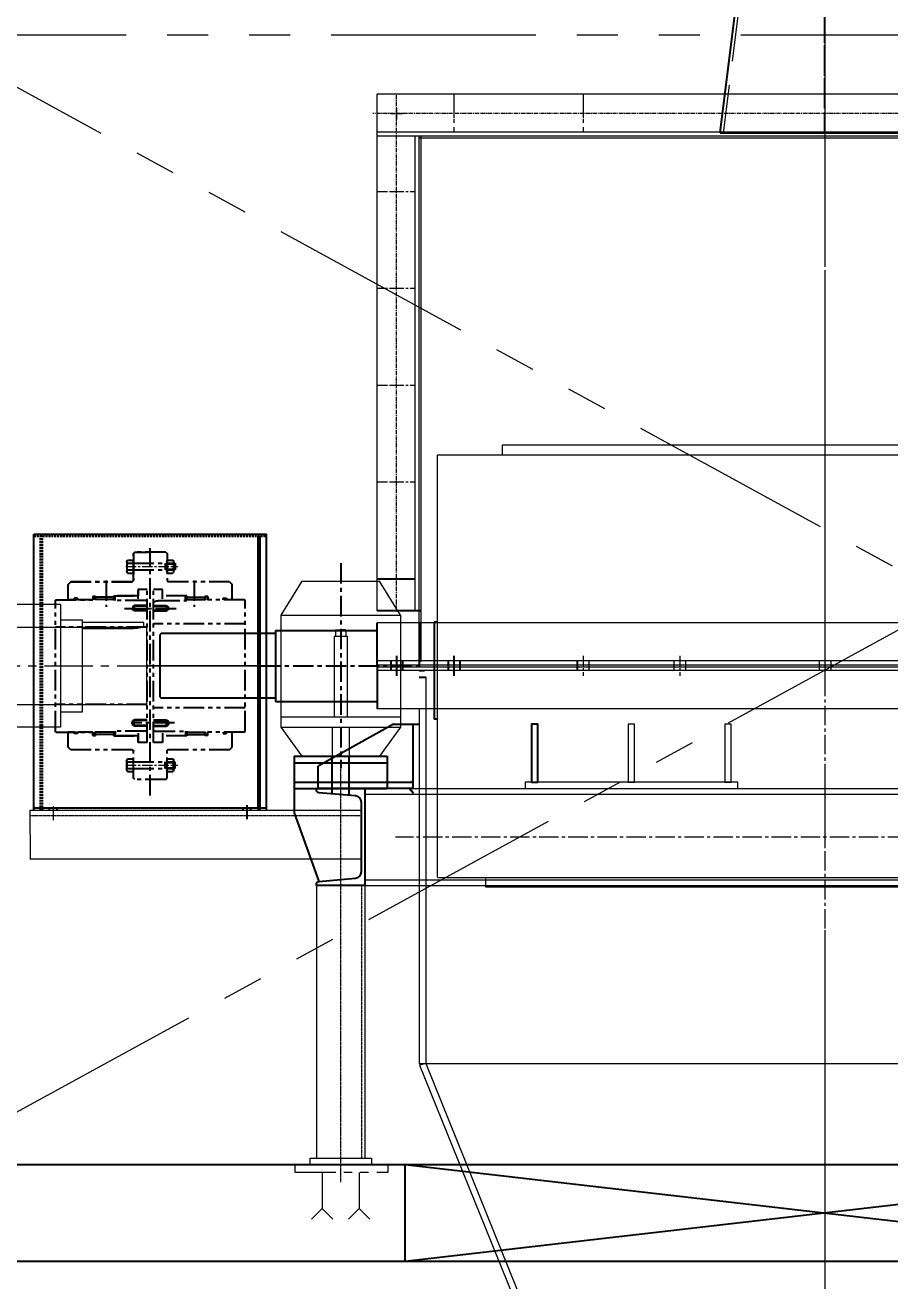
# Model space of a CAD drawing. Header units: millimetres. Extents: x -243837 to -5443, y 40 to 285140.
# Drawn here: x -109249 to -107910, y 111958 to 113903 of the extents above; entities that cross this region are included whole.
import ezdxf

# ---------------------------------------------------------------- set-up
doc = ezdxf.new("R2010")
doc.units = ezdxf.units.MM
for name, pattern in [('CENTER', [50.8, 31.75, -6.35, 6.35, -6.35]), ('CENTER2', [1.125, 0.75, -0.125, 0.125, -0.125]), ('HIDDEN', [0.375, 0.25, -0.125]), ('PHANTOM', [63.5, 31.75, -6.35, 6.35, -6.35, 6.35, -6.35])]:
    doc.linetypes.add(name, pattern=pattern)
for name, color, linetype in [('035', 4, 'Continuous'), ('center', 1, 'CENTER2'), ('HD', 3, 'HIDDEN'), ('object', 4, 'Continuous'), ('object line', 4, 'Continuous')]:
    doc.layers.add(name, color=color, linetype=linetype)
for name, color, linetype, lineweight in [('CEN', 1, 'CENTER', 9), ('PHANTAM', 21, 'PHANTOM', 0), ('R-CENTER', 1, 'CENTER2', 5), ('R-HIDDEN', 3, 'HIDDEN', 9), ('R-OBJECT', 2, 'Continuous', 20)]:
    doc.layers.add(name, color=color, linetype=linetype, lineweight=lineweight)
doc.styles.add('KA', font='romans.shx', dxfattribs={"width": 0.7})
doc.dimstyles.new('rakesh', dxfattribs={"dimscale": 160, "dimtxt": 2.5, "dimasz": 1, "dimexe": 0.8, "dimexo": 0.8, "dimgap": 1, "dimtad": 1, "dimdec": 0, "dimzin": 0, "dimdsep": 46, "dimtxsty": 'KA', "dimblk": 'OBLIQUE', "dimcen": 1.5, "dimclrd": 1, "dimclre": 1, "dimclrt": 2, "dimadec": 0, "dimazin": 0, "dimtfac": 1, "dimtdec": 0, "dimtmove": 0, "dimatfit": 2, "dimfxl": 0, "dimtolj": 1, "dimtzin": 0, "dimlwd": -1, "dimlwe": -1, "dimarcsym": 1})
doc.dimstyles.new('rakesh$0', dxfattribs={"dimscale": 160, "dimtxt": 2.5, "dimasz": 1, "dimexe": 0.8, "dimexo": 0.8, "dimgap": 1, "dimtad": 1, "dimdec": 0, "dimzin": 0, "dimdsep": 46, "dimtxsty": 'KA', "dimblk": 'OBLIQUE', "dimcen": 1.5, "dimclrd": 1, "dimclre": 1, "dimclrt": 2, "dimadec": 0, "dimazin": 0, "dimtfac": 1, "dimtdec": 0, "dimtmove": 0, "dimatfit": 2, "dimfxl": 1, "dimtolj": 1, "dimtzin": 0, "dimlwd": -1, "dimlwe": -1, "dimarcsym": 1})

# ---------------------------------------------------------------- blocks, each defined once
blk = doc.blocks.new('plummerblock110')
at = {"layer": 'center', "linetype": 'CENTER'}
for p, q in [((0, 299.2), (0, -18.7)), ((124.6, 140), (-123.2, 140))]:
    blk.add_line(p, q, dxfattribs=at)
at = {"layer": 'R-OBJECT'}
for p, q in [((-92.5, 218.8), (-60, 271)), ((60, 271), (-60, 271)), ((60, 271), (92.5, 218.8)), ((92.5, 218.8), (-92.5, 218.8)), ((-92.5, 218.8), (-92.5, 45)), ((92.5, 218.8), (92.5, 45)), ((-8, 195.6), (-8, 185.8)), ((-8, 195.6), (0, 195.6)), ((8, 195.6), (0, 195.6)), ((8, 195.6), (8, 185.8)), ((9.9, 185.8), (-9.9, 185.8)), ((-9.9, 185.8), (-9.9, 61.2)), ((0, 193.6), (0, 185.8)), ((9.9, 185.8), (9.9, 61.2)), ((92.5, 61.2), (-92.5, 61.2)), ((-92.5, 45), (-60, 0)), ((92.5, 45), (-92.5, 45)), ((-13, 45), (-13, 0)), ((13, 45), (13, 0)), ((92.5, 45), (60, 0)), ((60, 0), (-60, 0))]:
    blk.add_line(p, q, dxfattribs=at)
for centre in [(-4, 190.8), (4, 190.8)]:
    blk.add_arc(centre, 4.85, 34.5525, 145.5355, dxfattribs=at)
blk = doc.blocks.new('A$C1178cc37')
at = {"layer": 'R-CENTER', "ltscale": 100}
for p, q in [((446.2, 0), (446.2, 736.4)), ((840.1, 327.2), (0, 327.2)), ((276.2, 12), (276.2, 57.4)), ((616.2, 57.4), (616.2, 12))]:
    blk.add_line(p, q, dxfattribs=at)
at = {"layer": 'R-OBJECT', "linetype": 'Continuous'}
for p, q in [((408.2, 732.2), (408.2, 662.2)), ((408.2, 732.2), (484.1, 732.2)), ((484.2, 732.2), (484.2, 662.2)), ((408.2, 662.2), (484.1, 662.2)), ((431.2, 662.2), (431.2, 652.2)), ((461.2, 662.2), (461.2, 652.2)), ((333.5, 652.2), (333.5, 615.2)), ((333.5, 652.2), (558.8, 652.2)), ((558.8, 652.2), (558.8, 615.2)), ((337.9, 421.7), (337.9, 629)), ((345.9, 631), (339.9, 631)), ((347.9, 421.7), (347.9, 629)), ((368.9, 421.7), (368.9, 629)), ((376.9, 631), (370.9, 631)), ((378.9, 421.7), (378.9, 629)), ((399.9, 421.7), (399.9, 629)), ((407.9, 631), (401.9, 631)), ((409.9, 421.7), (409.9, 629)), ((482.5, 421.7), (482.5, 631)), ((482.5, 631), (492.5, 631)), ((492.5, 421.7), (492.5, 631)), ((513.4, 421.7), (513.4, 631)), ((513.4, 631), (523.4, 631)), ((523.4, 421.7), (523.4, 631)), ((544.4, 421.7), (544.4, 631)), ((544.4, 631), (554.4, 631)), ((554.4, 421.7), (554.4, 631)), ((275.7, 615.2), (337.9, 615.2)), ((312.4, 354.7), (312.4, 615.2)), ((347.9, 615.2), (368.9, 615.2)), ((378.9, 615.2), (399.9, 615.2)), ((409.9, 615.2), (419.2, 615.2)), ((416.2, 613.2), (416.2, 559.2)), ((416.2, 613.2), (419.2, 613.2)), ((419.2, 421.7), (419.2, 615.2)), ((473.2, 615.2), (419.2, 615.2)), ((473.2, 615.2), (473.2, 421.7)), ((473.2, 615.2), (482.5, 615.2)), ((473.2, 613.2), (476.2, 613.2)), ((476.2, 613.2), (476.2, 559.2)), ((492.5, 615.2), (513.4, 615.2)), ((523.4, 615.2), (544.4, 615.2)), ((554.4, 615.2), (616.6, 615.2)), ((580, 615.2), (580, 354.7)), ((300.9, 482.4), (300.9, 570.9)), ((312.4, 570.9), (300.9, 570.9)), ((580, 570.9), (591.5, 570.9)), ((591.5, 482.4), (591.5, 570.9)), ((312.4, 548.8), (300.9, 548.8)), ((416.2, 559.2), (419.2, 559.2)), ((473.2, 559.2), (476.2, 559.2)), ((580, 548.8), (591.5, 548.8)), ((312.4, 526.6), (300.9, 526.6)), ((580, 526.6), (591.5, 526.6)), ((312.4, 508.9), (300.9, 508.9)), ((580, 508.9), (591.5, 508.9)), ((230.2, 477.2), (230.2, 422.2)), ((230.2, 477.2), (255.1, 477.2)), ((312.4, 482.4), (300.9, 482.4)), ((580, 482.4), (591.5, 482.4)), ((637.2, 477.2), (662.2, 477.2)), ((662.2, 477.2), (662.2, 422.2)), ((236.2, 457.2), (236.2, 422.2)), ((236.2, 457.2), (257.3, 457.2)), ((635, 457.2), (656.2, 457.2)), ((656.2, 457.2), (656.2, 414.7)), ((220.2, 442.2), (220.2, 422.2)), ((220.2, 442.2), (230.2, 442.2)), ((251.8, 433.5), (251.8, 422.2)), ((261.5, 433.5), (251.8, 433.5)), ((630.8, 433.5), (640.5, 433.5)), ((640.5, 433.5), (640.5, 220.8)), ((662.2, 442.2), (672.2, 442.2)), ((672.2, 442.2), (672.2, 212.2)), ((140.2, 422.2), (140.2, 232.2)), ((140.2, 422.2), (312.4, 422.2)), ((220.2, 239.7), (220.2, 414.6)), ((230.2, 409.6), (230.2, 414.6)), ((230.2, 409.7), (251.8, 409.7)), ((230.2, 409.7), (251.8, 409.7)), ((251.8, 232.7), (251.8, 421.7)), ((312.4, 421.7), (251.8, 421.7)), ((312.4, 422.3), (264.1, 422.3)), ((313.8, 354.7), (313.8, 421.7)), ((313.8, 421.7), (578.6, 421.7)), ((358.8, 421.7), (358.8, 232.7)), ((533.5, 232.7), (533.5, 421.7)), ((578.6, 354.7), (578.6, 421.7)), ((580, 422.3), (628.2, 422.3)), ((580, 421.7), (640.5, 421.7)), ((640.5, 414.7), (672.2, 414.7)), ((640.5, 409.7), (662.2, 409.7)), ((656.2, 422.2), (672.2, 422.2)), ((662.2, 414.6), (662.2, 409.6)), ((11.2, 387.2), (11.2, 394.2)), ((11.2, 394.2), (106.2, 394.2)), ((106.2, 255.9), (106.2, 398.4)), ((140.2, 398.4), (106.2, 398.4)), ((6.2, 267.2), (6.2, 387.2)), ((216.2, 387.2), (6.2, 387.2)), ((11.2, 387.2), (11.5, 387.1)), ((11.5, 387.1), (12.4, 386.8)), ((12.4, 386.8), (13.9, 386.5)), ((13.9, 386.5), (15.9, 386.1)), ((15.9, 386.1), (18.3, 385.7)), ((18.3, 385.7), (21, 385.3)), ((21, 385.3), (24, 385.1)), ((24, 385.1), (27.2, 385)), ((106.2, 385), (27.2, 385)), ((216.2, 267.2), (216.2, 387.2)), ((253.2, 299.6), (253.2, 354.7)), ((253.2, 354.7), (313.8, 354.7)), ((578.6, 354.7), (639.1, 354.7)), ((639.1, 299.6), (639.1, 354.7)), ((672.2, 357.2), (696.2, 357.2)), ((696.2, 357.2), (696.2, 297.2)), ((696.2, 354.7), (701.2, 354.7)), ((701.2, 358.7), (826.2, 358.7)), ((701.2, 354.7), (701.2, 358.7)), ((701.2, 354.7), (701.4, 354.6)), ((701.4, 354.6), (702.2, 354.4)), ((702.2, 354.4), (703.5, 354.1)), ((703.5, 354.1), (705.2, 353.8)), ((705.2, 353.8), (707.1, 353.6)), ((707.1, 353.6), (709.2, 353.5)), ((709.2, 353.5), (818.2, 353.5)), ((818.2, 353.5), (820.2, 353.6)), ((820.2, 353.6), (822.1, 353.8)), ((822.1, 353.8), (823.8, 354.1)), ((823.8, 354.1), (825.1, 354.4)), ((825.1, 354.4), (825.9, 354.6)), ((825.9, 354.6), (826.2, 354.7)), ((826.2, 354.7), (826.2, 358.7)), ((826.2, 354.7), (831.2, 354.7)), ((831.2, 354.7), (831.2, 299.7)), ((253.2, 299.6), (313.8, 299.6)), ((312.4, 299.6), (312.4, 57.2)), ((313.8, 299.6), (313.8, 232.7)), ((578.6, 299.6), (639.1, 299.6)), ((578.6, 299.6), (578.6, 232.7)), ((580, 299.6), (580, 57.2)), ((672.2, 297.2), (696.2, 297.2)), ((696.2, 299.7), (831.2, 299.7)), ((216.2, 267.2), (6.2, 267.2)), ((140.2, 255.9), (106.2, 255.9)), ((230.2, 239.7), (230.2, 244.7)), ((230.2, 244.7), (251.8, 244.7)), ((640.5, 244.7), (662.2, 244.7)), ((640.5, 239.7), (672.2, 239.7)), ((656.2, 239.7), (656.2, 197.2)), ((662.2, 244.7), (662.2, 239.7)), ((140.2, 232.2), (312.4, 232.2)), ((220.2, 232.2), (220.2, 212.2)), ((230.2, 232.2), (230.2, 177.2)), ((236.2, 232.2), (236.2, 197.2)), ((312.4, 232.7), (251.8, 232.7)), ((251.8, 232.2), (251.8, 220.8)), ((261.5, 220.8), (251.8, 220.8)), ((264.1, 232), (312.4, 232)), ((313.8, 232.7), (578.6, 232.7)), ((337.9, 86.2), (337.9, 232.7)), ((347.9, 86.2), (347.9, 232.7)), ((368.9, 86.2), (368.9, 232.7)), ((378.9, 86.2), (378.9, 232.7)), ((399.9, 86.2), (399.9, 232.7)), ((409.9, 86.2), (409.9, 232.7)), ((425, 146), (425, 232.7)), ((467.3, 232.7), (467.3, 146)), ((482.5, 86.2), (482.5, 232.7)), ((492.5, 86.2), (492.5, 232.7)), ((513.4, 86.2), (513.4, 232.7)), ((523.4, 86.2), (523.4, 232.7)), ((544.4, 86.2), (544.4, 232.7)), ((554.4, 86.2), (554.4, 232.7)), ((580, 232.7), (640.5, 232.7)), ((628.2, 232), (580, 232)), ((630.8, 220.8), (640.5, 220.8)), ((656.2, 232.2), (672.2, 232.2)), ((662.2, 232.2), (662.2, 177.2)), ((220.2, 212.2), (230.2, 212.2)), ((236.2, 197.2), (257.3, 197.2)), ((635, 197.2), (656.2, 197.2)), ((662.2, 212.2), (672.2, 212.2)), ((230.2, 177.2), (254.3, 177.2)), ((312.4, 184.9), (300.9, 184.9)), ((300.9, 101.4), (300.9, 184.9)), ((580, 184.9), (591.5, 184.9)), ((591.5, 101.4), (591.5, 184.9)), ((638, 177.2), (662.2, 177.2)), ((467.3, 172.8), (425, 172.8)), ((425, 146), (467.3, 146)), ((312.4, 101.4), (300.9, 101.4)), ((580, 101.4), (591.5, 101.4)), ((347.9, 86.2), (337.9, 86.2)), ((378.9, 86.2), (368.9, 86.2)), ((409.9, 86.2), (399.9, 86.2)), ((482.5, 86.2), (492.5, 86.2)), ((513.4, 86.2), (523.4, 86.2)), ((544.4, 86.2), (554.4, 86.2)), ((246.2, 57.2), (312.4, 57.2)), ((246.2, 57.2), (246.2, 12.2)), ((262.7, 57.2), (262.7, 12.2)), ((289.7, 57.2), (289.7, 12.2)), ((580, 57.2), (646.2, 57.2)), ((602.7, 12.2), (602.7, 57.2)), ((629.7, 12.2), (629.7, 57.2)), ((646.2, 57.2), (646.2, 12.2)), ((246.2, 12.2), (646.2, 12.2))]:
    blk.add_line(p, q, dxfattribs=at)
for centre, radius, start, end in [((339.9, 629), 2, 90, 180), ((345.9, 629), 2, 0, 90), ((370.9, 629), 2, 90, 180), ((376.9, 629), 2, 0, 90), ((401.9, 629), 2, 90, 180), ((407.9, 629), 2, 0, 90), ((569.2, 500.7), 315, 158.6996, 194.412), ((323.1, 500.7), 315, 345.588, 21.3004), ((569.2, 153.6), 315, 165.588, 197.8252), ((323.1, 153.6), 315, 342.1748, 14.412), ((569.2, 171.6), 315, 175.3318, 179.0034), ((323.1, 171.6), 315, 0.9966, 4.6682)]:
    blk.add_arc(centre, radius, start, end, dxfattribs=at)
blk = doc.blocks.new('A$Ca99ed8c2')
at = {"linetype": 'PHANTOM'}
for p, q in [((123, 376.8), (121, 374.8)), ((121, 374.8), (121, 332.8)), ((123, 376.8), (171, 376.8)), ((171, 376.8), (150, 376.8)), ((173, 374.8), (171, 376.8)), ((171, 376.8), (173, 374.8)), ((173, 332.8), (173, 374.8)), ((173, 374.8), (173, 332.8)), ((109, 359.6), (108.2, 358.9)), ((108.2, 358.9), (108.2, 350.4)), ((124, 358.9), (108.2, 358.9)), ((108.2, 350.4), (109, 349.6)), ((124, 350.4), (108.2, 350.4)), ((173, 359.6), (109, 359.6)), ((109, 359.6), (109, 349.6)), ((111, 362.1), (111, 347.1)), ((120.1, 364.6), (111.9, 364.6)), ((120.1, 359.6), (111.9, 359.6)), ((121, 362.1), (121, 347.1)), ((124, 359.6), (124, 349.6)), ((182.1, 364.6), (173, 364.6)), ((173, 364.6), (173, 344.6)), ((182.1, 359.6), (173, 359.6)), ((183, 362.1), (183, 347.1)), ((24, 330.8), (20, 326.8)), ((24, 330.8), (119, 330.8)), ((78.7, 333.2), (78.7, 292.4)), ((173, 349.6), (109, 349.6)), ((120.1, 349.6), (111.9, 349.6)), ((120.1, 344.6), (111.9, 344.6)), ((121, 332.8), (119, 330.8)), ((182.1, 349.6), (173, 349.6)), ((182.1, 344.6), (173, 344.6)), ((175, 330.8), (173, 332.8)), ((173, 332.8), (175, 330.8)), ((270, 330.8), (175, 330.8)), ((175, 330.8), (270, 330.8)), ((215.3, 333.2), (215.3, 292.4)), ((270, 330.8), (274, 326.8)), ((274, 326.8), (270, 330.8)), ((20, 303.3), (20, 326.8)), ((128.2, 318.9), (142, 318.9)), ((128.2, 304.8), (128.2, 318.9)), ((142, 82.2), (142, 318.9)), ((152, 318.9), (165.8, 318.9)), ((152, 318.9), (165.8, 318.9)), ((152, 82.2), (152, 318.9)), ((152, 318.9), (152, 318.9)), ((165.8, 304.8), (165.8, 318.9)), ((165.8, 318.9), (165.8, 309.3)), ((274, 303.3), (274, 326.8)), ((274, 303.3), (274, 326.8)), ((1, 303.3), (0, 302.3)), ((0, 99.3), (0, 302.3)), ((1, 303.3), (62.4, 303.3)), ((34.2, 305.8), (29.1, 305.8)), ((29.1, 305.8), (29.1, 303.3)), ((34.2, 303.3), (34.2, 305.8)), ((58, 308.4), (62.4, 308.4)), ((58, 308.4), (58, 303.3)), ((61.4, 308.4), (61.4, 303.3)), ((92.5, 307.2), (61.4, 307.2)), ((92.5, 303.5), (61.4, 303.5)), ((62.4, 308.4), (62.4, 303.3)), ((90.5, 309.3), (128.2, 309.3)), ((90.5, 301.9), (90.5, 309.3)), ((133, 301.9), (90.5, 301.9)), ((92.5, 301.9), (92.5, 309.3)), ((117.7, 289.3), (120, 293.3)), ((142, 293.3), (120, 293.3)), ((120, 293.3), (120, 286.8)), ((122, 294.3), (121, 293.3)), ((142, 294.3), (122, 294.3)), ((122, 294.3), (122, 285.8)), ((152, 294.3), (172, 294.3)), ((152, 293.3), (174, 293.3)), ((154, 301.9), (203.5, 301.9)), ((203.5, 309.3), (165.8, 309.3)), ((165.8, 309.3), (203.5, 309.3)), ((172, 294.3), (173, 293.3)), ((172, 294.3), (172, 285.8)), ((174, 293.3), (174.3, 289.3)), ((174, 293.3), (174, 286.8)), ((201.5, 301.9), (201.5, 309.3)), ((201.5, 307.2), (232.6, 307.2)), ((201.5, 303.5), (232.6, 303.5)), ((203.5, 301.9), (203.5, 309.3)), ((203.5, 309.3), (203.5, 307.2)), ((203.5, 307.2), (231.6, 307.2)), ((236, 308.4), (231.6, 308.4)), ((231.6, 308.4), (231.6, 303.3)), ((231.6, 307.2), (231.6, 308.4)), ((231.6, 308.4), (236, 308.4)), ((293, 303.3), (231.6, 303.3)), ((232.6, 308.4), (232.6, 303.3)), ((236, 308.4), (236, 303.3)), ((236, 308.4), (236, 303.3)), ((236, 303.3), (259.8, 303.3)), ((259.8, 305.8), (264.9, 305.8)), ((259.8, 303.3), (259.8, 305.8)), ((259.8, 303.3), (259.8, 305.8)), ((259.8, 305.8), (264.9, 305.8)), ((264.9, 305.8), (264.9, 303.3)), ((264.9, 305.8), (264.9, 303.3)), ((264.9, 303.3), (274, 303.3)), ((293, 303.3), (294, 302.3)), ((294, 99.3), (294, 302.3)), ((117.7, 289.3), (120, 286.8)), ((142, 286.8), (120, 286.8)), ((122, 285.8), (121, 286.8)), ((142, 285.8), (122, 285.8)), ((149.3, 289.3), (176.3, 289.3)), ((152, 286.8), (174, 286.8)), ((152, 285.8), (172, 285.8)), ((172, 285.8), (173, 286.8)), ((174, 286.8), (174.3, 289.3)), ((0, 265.8), (142, 265.8)), ((152, 260.8), (294, 260.8)), ((152, 140.8), (294, 140.8)), ((0, 135.8), (142, 135.8)), ((122, 117.3), (121, 116.3)), ((142, 117.3), (122, 117.3)), ((122, 107.3), (122, 117.3)), ((152, 117.3), (172, 117.3)), ((172, 107.3), (172, 117.3)), ((172, 117.3), (173, 116.3)), ((1, 98.3), (0, 99.3)), ((1, 98.3), (62.4, 98.3)), ((20, 74.8), (20, 98.3)), ((29.1, 95.8), (29.1, 98.3)), ((34.2, 98.3), (34.2, 95.8)), ((58, 93.1), (58, 98.3)), ((61.4, 93.1), (61.4, 98.3)), ((92.5, 98), (61.4, 98)), ((62.4, 93.1), (62.4, 98.3)), ((140, 99.7), (90.5, 99.7)), ((90.5, 99.7), (90.5, 92.2)), ((92.5, 99.7), (92.5, 92.2)), ((117.7, 112.3), (120, 116.3)), ((117.7, 112.3), (120, 108.3)), ((142, 116.3), (120, 116.3)), ((120, 108.3), (120, 116.3)), ((142, 108.3), (120, 108.3)), ((122, 107.3), (121, 108.3)), ((142, 107.3), (122, 107.3)), ((152, 116.3), (174, 116.3)), ((152, 108.3), (174, 108.3)), ((152, 107.3), (172, 107.3)), ((154, 99.7), (203.5, 99.7)), ((172, 107.3), (173, 108.3)), ((174, 116.3), (174.3, 112.3)), ((174, 108.3), (174, 116.3)), ((174, 108.3), (174.3, 112.3)), ((201.5, 99.7), (201.5, 92.2)), ((201.5, 98), (232.6, 98)), ((203.5, 99.7), (203.5, 92.2)), ((293, 98.3), (231.6, 98.3)), ((231.6, 93.1), (231.6, 98.3)), ((232.6, 93.1), (232.6, 98.3)), ((236, 98.3), (259.8, 98.3)), ((236, 93.1), (236, 98.3)), ((236, 93.1), (236, 98.3)), ((259.8, 98.3), (259.8, 95.8)), ((259.8, 98.3), (259.8, 95.8)), ((264.9, 98.3), (274, 98.3)), ((264.9, 95.8), (264.9, 98.3)), ((264.9, 95.8), (264.9, 98.3)), ((274, 74.8), (274, 98.3)), ((293, 98.3), (294, 99.3)), ((34.2, 95.8), (29.1, 95.8)), ((58, 93.1), (62.4, 93.1)), ((92.5, 94.3), (61.4, 94.3)), ((90.5, 92.2), (128.2, 92.2)), ((128.2, 96.7), (128.2, 82.2)), ((128.2, 82.2), (142, 82.2)), ((152, 82.2), (165.8, 82.2)), ((152, 82.2), (165.8, 82.2)), ((165.8, 96.7), (165.8, 82.2)), ((165.8, 92.2), (203.5, 92.2)), ((203.5, 92.2), (165.8, 92.2)), ((165.8, 82.2), (165.8, 92.2)), ((201.5, 94.3), (232.6, 94.3)), ((203.5, 92.2), (203.5, 94.3)), ((203.5, 94.3), (231.6, 94.3)), ((231.6, 94.3), (231.6, 93.1)), ((231.6, 93.1), (236, 93.1)), ((236, 93.1), (231.6, 93.1)), ((259.8, 95.8), (264.9, 95.8)), ((259.8, 95.8), (264.9, 95.8)), ((24, 70.8), (20, 74.8)), ((24, 70.8), (119, 70.8)), ((121, 26.8), (121, 68.8)), ((173, 26.8), (173, 68.8)), ((175, 70.8), (270, 70.8)), ((270, 70.8), (274, 74.8)), ((108.2, 51.1), (109, 51.9)), ((108.2, 42.6), (108.2, 51.1)), ((124, 51.1), (108.2, 51.1)), ((109, 41.9), (108.2, 42.6)), ((124, 42.6), (108.2, 42.6)), ((173, 51.9), (109, 51.9)), ((109, 41.9), (109, 51.9)), ((173, 41.9), (109, 41.9)), ((111, 39.4), (111, 54.4)), ((120.1, 56.9), (111.9, 56.9)), ((120.1, 51.9), (111.9, 51.9)), ((120.1, 41.9), (111.9, 41.9)), ((121, 39.4), (121, 54.4)), ((124, 41.9), (124, 51.9)), ((182.1, 56.9), (173, 56.9)), ((173, 36.9), (173, 56.9)), ((182.1, 51.9), (173, 51.9)), ((182.1, 41.9), (173, 41.9)), ((183, 39.4), (183, 54.4)), ((120.1, 36.9), (111.9, 36.9)), ((123, 24.8), (121, 26.8)), ((123, 24.8), (171, 24.8)), ((171, 24.8), (173, 26.8)), ((182.1, 36.9), (173, 36.9))]:
    blk.add_line(p, q, dxfattribs=at)
at = {"linetype": 'CENTER'}
for p, q in [((147, 0), (147, 383.3)), ((107, 289.3), (186.7, 289.3)), ((145.6, 200.8), (148.4, 200.8)), ((109.4, 112.3), (176.3, 112.3))]:
    blk.add_line(p, q, dxfattribs=at)
at = {"linetype": 'PHANTOM'}
for centre, radius, start, end in [((114.8, 362.1), 3.85, 139.4595, 220.5405), ((125, 354.6), 14, 159.0752, 200.9248), ((117.2, 362.1), 3.85, 319.4595, 40.5405), ((107, 354.6), 14, 339.0752, 20.9248), ((179.2, 362.1), 3.85, 319.4595, 40.5405), ((169, 354.6), 14, 339.0752, 20.9248), ((114.8, 347.1), 3.85, 139.4595, 220.5405), ((117.2, 347.1), 3.85, 319.4595, 40.5405), ((179.2, 347.1), 3.85, 319.4595, 40.5405), ((133.6, 283.4), 18.4, 62.9871, 91.9553), ((154, 299.9), 2, 90, 180), ((140, 101.7), 2, 270, 0), ((154, 101.7), 2, 180, 270), ((119, 68.8), 2, 0, 90), ((175, 68.8), 2, 90, 180), ((114.8, 54.4), 3.85, 139.4595, 220.5405), ((125, 46.9), 14, 159.0752, 200.9248), ((114.8, 39.4), 3.85, 139.4595, 220.5405), ((117.2, 54.4), 3.85, 319.4595, 40.5405), ((107, 46.9), 14, 339.0752, 20.9248), ((117.2, 39.4), 3.85, 319.4595, 40.5405), ((179.2, 54.4), 3.85, 319.4595, 40.5405), ((169, 46.9), 14, 339.0752, 20.9248), ((179.2, 39.4), 3.85, 319.4595, 40.5405)]:
    blk.add_arc(centre, radius, start, end, dxfattribs=at)
at = {"layer": 'CEN', "ltscale": 0.5}
for p, q in [((184.8, 354.6), (104.5, 354.6)), ((184.8, 46.9), (104.5, 46.9))]:
    blk.add_line(p, q, dxfattribs=at)
blk = doc.blocks.new('_Oblique')
at = {"color": 0, "linetype": 'ByBlock', "lineweight": -2}
blk.add_line((-0.5, -0.5), (0.5, 0.5), dxfattribs=at)
blk = doc.blocks.new('*D224')
at = {"layer": 'DEFPOINTS', "color": 0, "ltscale": 10, "transparency": 16777216}
for p in [(-106760.2, 129714.9), (-190510.6, 125814.8, -169.4), (-106760.2, 110177.3)]:
    blk.add_point(p, dxfattribs=at)
at = {"layer": 'R-OBJECT', "color": 1, "ltscale": 10, "transparency": 16777216}
for p, q in [((-190510.6, 125942.8), (-190510.6, 129906.9)), ((-106760.2, 110305.3), (-106760.2, 129906.9)), ((-190510.6, 129714.9), (-106760.2, 129714.9))]:
    blk.add_line(p, q, dxfattribs=at)
at = {"layer": 'R-OBJECT', "color": 1, "ltscale": 10, "transparency": 16777216, "xscale": 160, "yscale": 160, "zscale": 160, "rotation": 180}
blk.add_blockref('_Oblique', (-190510.6, 129714.9), dxfattribs=at)
at = {"layer": 'R-OBJECT', "color": 1, "ltscale": 10, "transparency": 16777216, "xscale": 160, "yscale": 160, "zscale": 160}
blk.add_blockref('_Oblique', (-106760.2, 129714.9), dxfattribs=at)
at = {"layer": 'R-OBJECT', "color": 2, "ltscale": 10, "transparency": 16777216, "insert": (-148635.4, 130179.7), "char_height": 400, "attachment_point": 5, "style": 'KA'}
blk.add_mtext('\\A1;83750 (HORIZONTAL PULLEY CRS.)', dxfattribs=at)
blk = doc.blocks.new('*D228')
at = {"layer": 'DEFPOINTS', "color": 0, "ltscale": 10, "transparency": 16777216}
for p in [(-191009.9, 127989.4), (-191009.9, 115545.1, -13.1), (-108009.9, 113403.9)]:
    blk.add_point(p, dxfattribs=at)
at = {"layer": 'R-OBJECT', "color": 1, "ltscale": 10, "transparency": 16777216}
for p, q in [((-191009.9, 115673.1), (-191009.9, 128181.4)), ((-108009.9, 113531.9), (-108009.9, 128181.4)), ((-108009.9, 127989.4), (-191009.9, 127989.4))]:
    blk.add_line(p, q, dxfattribs=at)
at = {"layer": 'R-OBJECT', "color": 1, "ltscale": 10, "transparency": 16777216, "xscale": 160, "yscale": 160, "zscale": 160, "rotation": 180}
blk.add_blockref('_Oblique', (-191009.9, 127989.4), dxfattribs=at)
at = {"layer": 'R-OBJECT', "color": 1, "ltscale": 10, "transparency": 16777216, "xscale": 160, "yscale": 160, "zscale": 160}
blk.add_blockref('_Oblique', (-108009.9, 127989.4), dxfattribs=at)
at = {"layer": 'R-OBJECT', "color": 2, "ltscale": 10, "transparency": 16777216, "insert": (-149509.9, 128349.4), "char_height": 400, "attachment_point": 5, "style": 'KA'}
blk.add_mtext('\\A1;83000', dxfattribs=at)
blk = doc.blocks.new('*D267')
at = {"layer": 'DEFPOINTS', "color": 0, "ltscale": 10, "transparency": 16777216}
for p in [(-99129.9, 285140), (-118071.6, 111168.1)]:
    blk.add_point(p, dxfattribs=at)
at = {"layer": 'R-OBJECT', "color": 1, "ltscale": 10, "transparency": 16777216}
blk.add_line((-117727.6, 114327.7), (-118071.6, 111168.1), dxfattribs=at)
at = {"layer": 'R-OBJECT', "color": 1, "ltscale": 10, "transparency": 16777216, "xscale": 160, "yscale": 160, "zscale": 160, "rotation": 263.7862272517605}
blk.add_blockref('_Oblique', (-118071.6, 111168.1), dxfattribs=at)
at = {"layer": 'R-OBJECT', "color": 2, "ltscale": 10, "transparency": 16777216, "insert": (-118199.5, 113319.5), "char_height": 400, "attachment_point": 5, "rotation": 83.7862, "style": 'KA'}
blk.add_mtext('\\A1;R175000', dxfattribs=at)
blk = doc.blocks.new('vbf1')
at = {"color": 1, "linetype": 'CENTER'}
blk.add_line((8367856.6, 3693118.6, -6776.5), (8367856.6, 3694438.7, -6880.9), dxfattribs=at)
at = {"color": 1, "linetype": 'CENTER', "ltscale": 0.5}
blk.add_line((8367856.6, 3693162.6, -20247.6), (8367856.6, 3693479, -20247.6), dxfattribs=at)
at = {"ltscale": 10}
for q in [(8367720.1, 3693321.6, -6778.1), (8368018.6, 3693118.6, -6778.1)]:
    blk.add_line((8367694.6, 3693118.6, -6778.1), q, dxfattribs=at)
at = {"layer": 'R-OBJECT', "color": 3, "linetype": 'HIDDEN', "ltscale": 300}
blk.add_line((8367699.6, 3693118, -6778.1), (8367725.1, 3693321, -6778.1), dxfattribs=at)
blk = doc.blocks.new('*D397')
at = {"layer": 'DEFPOINTS', "color": 0, "ltscale": 10, "transparency": 16777216}
for p in [(-99129.9, 285140), (-130317, 112941.4)]:
    blk.add_point(p, dxfattribs=at)
at = {"layer": 'R-OBJECT', "color": 1, "ltscale": 10, "transparency": 16777216}
blk.add_line((-129734.3, 116158.5), (-130317, 112941.4), dxfattribs=at)
at = {"layer": 'R-OBJECT', "color": 1, "ltscale": 10, "transparency": 16777216, "xscale": 160, "yscale": 160, "zscale": 160, "rotation": 259.7343612702829}
blk.add_blockref('_Oblique', (-130317, 112941.4), dxfattribs=at)
at = {"layer": 'R-OBJECT', "color": 2, "ltscale": 10, "transparency": 16777216, "insert": (-130276.3, 115186.1), "char_height": 400, "attachment_point": 5, "rotation": 79.7344, "style": 'KA'}
blk.add_mtext('\\A1;R175000', dxfattribs=at)

msp = doc.modelspace()

# ---------------------------------------------------------------- hatches: boundary and pattern name
at = {"layer": '035'}
h = msp.add_hatch(color=3, dxfattribs=at)
h.paths.add_polyline_path([(-108647.69, 112737.63), (-108654.33, 112730.38), (-108647.69, 112730.38)])
h.paths.add_polyline_path([(-108647.69, 112720.38), (-108654.33, 112720.38), (-108647.69, 112713.13)])

# ---------------------------------------------------------------- linework, layer by layer
for p, q in [((-109235.42, 112686.82, 109.58), (-109235.42, 113114.75, 109.58)), ((-109235.42, 113114.75, 109.58), (-108875.12, 113114.75, 109.58)), ((-108875.12, 112689.97, 109.58), (-109235.42, 112689.97, 109.58))]:
    msp.add_line(p, q)
at = {"layer": '035', "color": 3}
for p, q in [((-108888.27, 112686.82, 109.58), (-108888.27, 113111.6, 109.58)), ((-108885.12, 112686.82, 109.58), (-108885.12, 113111.6, 109.58)), ((-108875.12, 112686.82, 109.58), (-108875.12, 113114.75, 109.58)), ((-108703.57, 113045.57, 109.58), (-108644.63, 113045.57, 109.58)), ((-108682.69, 113045.57, 109.58), (-108664.51, 113045.57, 109.58)), ((-108635.49, 112995.62, 109.58), (-108703.57, 112995.62, 109.58)), ((-108703.57, 112912.21, 109.58), (-108703.57, 112977.14, 109.58)), ((-108638.64, 112977.14, 109.58), (-108638.64, 112912.21, 109.58)), ((-108610.25, 112978.22, 109.58), (-108615.25, 112978.22, 109.58)), ((-108615.25, 112978.22, 109.58), (-108615.25, 112828.21, 109.58)), ((-109038.27, 112960.6, 109.58), (-109040.27, 112958.6, 109.58)), ((-109040.27, 112958.6, 109.58), (-109040.27, 112862.6, 109.58)), ((-108861.31, 112960.6, 109.58), (-109038.27, 112960.6, 109.58)), ((-108861.31, 112965.6, 109.58), (-108703.57, 112965.6, 109.58)), ((-108861.31, 112965.6, 109.58), (-108861.31, 112855.6, 109.58)), ((-108884.89, 112910.6, 109.58), (-109060.27, 112910.35, 109.58)), ((-108703.57, 112909.21, 109.58), (-108703.57, 112844.28, 109.58)), ((-108682.59, 112917.7, 109.58), (-108682.59, 112903.21, 109.58)), ((-108673.6, 112926.15, 109.58), (-108673.6, 112895.26, 109.58)), ((-108664.61, 112917.7, 109.58), (-108664.61, 112903.21, 109.58)), ((-108638.64, 112918.2, 109.58), (-108635.49, 112918.2, 109.58)), ((-108593.73, 112917.7, 109.58), (-108593.73, 112903.21, 109.58)), ((-108593.73, 112917.7, 109.58), (-108593.73, 112903.21, 109.58)), ((-108584.74, 112926.15, 109.58), (-108584.74, 112895.26, 109.58)), ((-108584.74, 112926.15, 109.58), (-108584.74, 112895.26, 109.58)), ((-108575.74, 112917.7, 109.58), (-108575.74, 112903.21, 109.58)), ((-108575.74, 112917.7, 109.58), (-108575.74, 112903.21, 109.58)), ((-108393.88, 112917.7, 109.58), (-108393.88, 112903.21, 109.58)), ((-108638.64, 112903.21, 109.58), (-108630.65, 112903.21, 109.58)), ((-108638.51, 112893.22, 109.58), (-108628.52, 112893.22, 109.58)), ((-109040.27, 112862.6, 109.58), (-109038.27, 112860.6, 109.58)), ((-108861.31, 112860.6, 109.58), (-109038.27, 112860.6, 109.58)), ((-108861.31, 112855.6, 109.58), (-108703.57, 112855.6, 109.58)), ((-108678.62, 112820.43, 109.58), (-108795.28, 112755.35, 109.58)), ((-108678.46, 112820.44, 109.58), (-108638.64, 112820.44, 109.58)), ((-108648.64, 112820.44, 109.58), (-108648.64, 112720.44, 109.58)), ((-108610.25, 112828.21, 109.58), (-108615.25, 112828.21, 109.58)), ((-108832.45, 112770.6, 109.58), (-108832.45, 112720.44, 109.58)), ((-108832.45, 112770.6, 109.58), (-108688.08, 112770.6, 109.58)), ((-108832.45, 112760.6, 109.58), (-108688.08, 112760.6, 109.58)), ((-108795.28, 112730.43, 109.58), (-108795.28, 112755.35, 109.58)), ((-108773.27, 112730.44, 109.58), (-108773.27, 112770.64, 109.58)), ((-108747.27, 112730.44, 109.58), (-108747.27, 112770.6, 109.58)), ((-108688.08, 112770.6, 109.58), (-108688.08, 112720.44, 109.58)), ((-108832.45, 112730.44, 109.58), (-108688.08, 112730.44, 109.58)), ((-108832.45, 112720.44, 109.58), (-108688.08, 112720.44, 109.58)), ((-108832.45, 112720.44, 109.58), (-108832.45, 112682.94, 109.58)), ((-108795.28, 112730.43, 109.58), (-108647.62, 112730.45, 109.58)), ((-108795.28, 112720.43, 109.58), (-108795.28, 112730.4, 109.58)), ((-108647.62, 112720.45, 109.58), (-108795.28, 112720.43, 109.58)), ((-108648.04, 112720.43, 109.58), (-108795.28, 112720.43, 109.58)), ((-108773.27, 112711.99, 109.58), (-108773.27, 112730.36, 109.58)), ((-108747.27, 112710.42, 109.58), (-108747.27, 112730.36, 109.58)), ((-108647.69, 112713.13, 109.58), (-108654.33, 112720.38, 109.58)), ((-108911.27, 112686.82, 109.58), (-108911.27, 112689.97, 109.58)), ((-108905.27, 112673.23, 109.58), (-108905.27, 112694.56, 109.58)), ((-108899.27, 112686.82, 109.58), (-108899.27, 112689.97, 109.58)), ((-108832.45, 112682.94, 109.58), (-108794.12, 112576.68, 109.58))]:
    msp.add_line(p, q, dxfattribs=at)
at = {"layer": '035', "color": 3, "elevation": 109.58}
msp.add_lwpolyline([(-108464.79, 112730.42), (-108454.81, 112730.42), (-108454.81, 112820.43), (-108464.8, 112820.43)], close=True, dxfattribs=at)
msp.add_lwpolyline([(-108797.77, 112572.7, -0.3888787), (-108794.12, 112576.68), (-108737.3, 112581.65, 0.3888787), (-108728.17, 112591.62), (-108728.17, 112699.24, 0.3888787), (-108737.3, 112709.2), (-108794.12, 112714.17, -0.3888787), (-108797.77, 112718.15), (-108797.77, 112720.43), (-108722.77, 112720.43), (-108722.77, 112570.43), (-108797.77, 112570.43)], format="xyb", close=True, dxfattribs=at)
at = {"layer": 'CEN'}
msp.add_line((-109205.27, 112671.38, 109.58), (-109205.27, 112692.71, 109.58), dxfattribs=at)
at = {"layer": 'HD', "ltscale": 12}
for p, q in [((-109235.42, 113111.6, 109.58), (-108875.12, 113111.6, 109.58)), ((-109225.42, 112686.82, 109.58), (-109225.42, 113111.6, 109.58)), ((-109222.27, 112686.82, 109.58), (-109222.27, 113111.6, 109.58)), ((-109211.27, 112686.82, 109.58), (-109211.27, 112689.97, 109.58)), ((-109199.27, 112686.82, 109.58), (-109199.27, 112689.97, 109.58))]:
    msp.add_line(p, q, dxfattribs=at)
at = {"layer": 'object', "color": 6}
for p, q in [((-107360.21, 112138.09, -6795.97), (-108660.21, 111988.09, -6795.97)), ((-108660.21, 112138.09, -6795.97), (-107360.21, 111988.09, -6795.97))]:
    msp.add_line(p, q, dxfattribs=at)
at = {"layer": 'object', "color": 6, "elevation": -6795.97}
msp.add_lwpolyline([(-108660.21, 112138.09), (-107360.21, 112138.09), (-107360.21, 111988.09), (-108660.21, 111988.09)], close=True, dxfattribs=at)
at = {"layer": 'object', "color": 6, "elevation": -1749.74}
msp.add_lwpolyline([(-105710.16, 111988.09), (-111310.16, 111988.09)], dxfattribs=at)
at = {"layer": 'object line', "color": 6}
msp.add_line((-111710.16, 112138.09), (-105310.16, 112138.09), dxfattribs=at)
at = {"layer": 'PHANTAM', "ltscale": 10}
for p, q in [((-109410.21, 113888.09), (-106210.21, 113888.09)), ((-106210.21, 113888.09, 0), (-109410.21, 112138.09, 0)), ((-109410.21, 113888.09, 0), (-106210.21, 112138.09, 0))]:
    msp.add_line(p, q, dxfattribs=at)
at = {"layer": 'PHANTAM', "ltscale": 2}
for p, q in [((-108789.02, 112125.93, 109.58), (-108789.02, 112069.77, 109.58)), ((-108731.52, 112125.93, 109.58), (-108731.52, 112069.77, 109.58)), ((-108789.02, 112069.77, 109.58), (-108805.52, 112053.27, 109.58)), ((-108789.02, 112069.77, 109.58), (-108772.52, 112053.27, 109.58)), ((-108731.52, 112069.77, 109.58), (-108748.02, 112053.27, 109.58)), ((-108731.52, 112069.77, 109.58), (-108715.02, 112053.27, 109.58))]:
    msp.add_line(p, q, dxfattribs=at)
at = {"layer": 'PHANTAM', "ltscale": 2, "elevation": 116.28}
msp.add_lwpolyline([(-108686.49, 112138.08), (-108831.49, 112138.12), (-108831.49, 112126.12), (-108686.49, 112126.09)], close=True, dxfattribs=at)
at = {"layer": 'R-CENTER', "linetype": 'CENTER', "ltscale": 20}
msp.add_line((-108009.94, 91546.32, 0), (-108009.94, 124136.54, -43.4), dxfattribs=at)
at = {"layer": 'R-CENTER', "ltscale": 40}
for p, q in [((-108010.21, 113883.64, 109.58), (-108010.21, 111487.31, 0)), ((-107297.65, 112645.43, 219.15), (-108675.21, 112645.43, 219.15))]:
    msp.add_line(p, q, dxfattribs=at)
at = {"layer": 'R-CENTER', "ltscale": 0.4}
msp.add_line((-108760.27, 112110.56, 109.58), (-108760.27, 112751.89, 109.58), dxfattribs=at)
at = {"layer": 'R-HIDDEN', "ltscale": 0.1}
for p, q in [((-109241.73, 112678.82, -29.95), (-108728.17, 112678.82, 109.58)), ((-108728.17, 112570.43, 109.58), (-108728.17, 112148.09, 109.58))]:
    msp.add_line(p, q, dxfattribs=at)
at = {"layer": 'R-OBJECT'}
for p, q in [((-107316.84, 113796.18, 109.58), (-108703.57, 113796.18, 109.58)), ((-108703.57, 113731.24, 109.58), (-108703.57, 113796.18, 109.58)), ((-108682.69, 113766.21, 109.58), (-108664.51, 113766.21, 109.58)), ((-108673.6, 113775.3, 109.58), (-108673.6, 113757.12, 109.58)), ((-107316.84, 113737.24, 109.58), (-108703.57, 113737.24, 109.58)), ((-108703.57, 112995.62, 109.58), (-108703.57, 113731.24, 109.58)), ((-108635.49, 113731.24, 109.58), (-108703.57, 113731.24, 109.58)), ((-108644.63, 112995.62, 109.58), (-108644.63, 113731.24, 109.58)), ((-107384.92, 113731.24, 109.58), (-108642.47, 113731.24, 109.58)), ((-108638.64, 112918.2, 109.58), (-108638.64, 113731.24, 109.58)), ((-107384.92, 113728.1, 109.58), (-108638.64, 113728.1, 109.58)), ((-108635.49, 113728.1, 109.58), (-108638.64, 113728.1, 109.58)), ((-108635.49, 113728.1, 109.58), (-108635.49, 113731.24, 109.58)), ((-108635.49, 112918.2, 109.58), (-108635.49, 113728.1, 109.58)), ((-108610.25, 112583.82, 109.58), (-108610.25, 113237.39, 109.58)), ((-107316.84, 112977.14, 109.58), (-108703.57, 112977.14, 109.58)), ((-107316.84, 112918.2, 109.58), (-108703.57, 112918.2, 109.58)), ((-108703.57, 112912.21, 109.58), (-107316.84, 112912.21, 109.58)), ((-108703.57, 112909.21, 109.58), (-107316.84, 112909.21, 109.58)), ((-107316.84, 112903.21, 109.58), (-108703.57, 112903.21, 109.58)), ((-108628.52, 112893.22, 109.58), (-108628.52, 112294.41, 0)), ((-107316.84, 112844.28, 109.58), (-108703.57, 112844.28, 109.58)), ((-108638.64, 112844.28, 109.58), (-108638.64, 112294.32, 0)), ((-108797.77, 112720.43, 109.58), (-107297.65, 112720.43, 109.58)), ((-108722.77, 112711.68, 109.58), (-107297.65, 112711.68, 109.58)), ((-109241.73, 112686.82, -29.95), (-108728.17, 112686.82, 109.58)), ((-109241.72, 112686.82, -28.89), (-109241.41, 112611.82, -29.84)), ((-109241.73, 112611.82, -29.95), (-108728.17, 112611.82, 109.58)), ((-108722.77, 112579.17, 109.58), (-107297.65, 112579.17, 109.58)), ((-108797.77, 112570.43, 109.58), (-107297.65, 112570.43, 109.58)), ((-108797.77, 112570.43, 109.58), (-108797.77, 112148.09, 109.58)), ((-108722.77, 112570.43, 109.58), (-108722.77, 112148.09, 109.58)), ((-108638.64, 112294.41, 0), (-107381.78, 112294.32, 0)), ((-108628.51, 112294.42, 0), (-108638.17, 112291.83, 0)), ((-108638.17, 112291.83, 0), (-108397.06, 111696.75, 0)), ((-108628.51, 112294.42, 0), (-108387.06, 111697.95, 0))]:
    msp.add_line(p, q, dxfattribs=at)
at = {"layer": 'R-OBJECT', "color": 1, "linetype": 'CENTER', "ltscale": 0.2}
for p, q in [((-108673.6, 112995.62, 109.58), (-108673.6, 113796.18, 109.58)), ((-107316.84, 113766.21, 109.58), (-108710.55, 113766.21, 109.58))]:
    msp.add_line(p, q, dxfattribs=at)
at = {"layer": 'R-OBJECT', "color": 1, "linetype": 'CENTER'}
for p, q in [((-108584.74, 113796.18, 109.58), (-108584.74, 113737.24, 109.58)), ((-108584.74, 113796.08, 109.58), (-108584.74, 113737.14, 109.58)), ((-108384.89, 113796.18, 109.58), (-108384.89, 113737.24, 109.58))]:
    msp.add_line(p, q, dxfattribs=at)
at = {"layer": 'R-OBJECT', "color": 1, "linetype": 'CENTER', "ltscale": 0.5}
for p, q in [((-108584.74, 113775.39, 109.58), (-108584.74, 113757.21, 109.58)), ((-108384.89, 113775.39, 109.58), (-108384.89, 113757.21, 109.58)), ((-108703.57, 113645.57, 109.58), (-108644.63, 113645.57, 109.58)), ((-108682.69, 113645.57, 109.58), (-108664.51, 113645.57, 109.58)), ((-108703.57, 113495.57, 109.58), (-108644.63, 113495.57, 109.58)), ((-108682.69, 113495.57, 109.58), (-108664.51, 113495.57, 109.58)), ((-108703.57, 113345.57, 109.58), (-108644.63, 113345.57, 109.58)), ((-108682.69, 113345.57, 109.58), (-108664.51, 113345.57, 109.58)), ((-108703.57, 113195.57, 109.58), (-108644.63, 113195.57, 109.58)), ((-108682.69, 113195.57, 109.58), (-108664.51, 113195.57, 109.58)), ((-108384.89, 112926.15, 109.58), (-108384.89, 112895.26, 109.58)), ((-108235.05, 112926.15, 109.58), (-108235.05, 112895.26, 109.58)), ((-108010.21, 112926.15, 109.58), (-108010.21, 112895.26, 109.58))]:
    msp.add_line(p, q, dxfattribs=at)
at = {"layer": 'R-OBJECT', "linetype": 'Continuous'}
for p, q in [((-108610.25, 113237.39, 109.58), (-107410.16, 113237.39, 109.58)), ((-108610.25, 112582.94, 109.58), (-107410.16, 112582.94, 109.58))]:
    msp.add_line(p, q, dxfattribs=at)
at = {"layer": 'R-OBJECT', "color": 3}
for p, q in [((-108375.9, 112917.7, 109.58), (-108375.9, 112903.21, 109.58)), ((-108244.04, 112917.7, 109.58), (-108244.04, 112903.21, 109.58)), ((-108226.06, 112917.7, 109.58), (-108226.06, 112903.21, 109.58)), ((-108019.2, 112917.7, 109.58), (-108019.2, 112903.21, 109.58)), ((-108001.22, 112917.7, 109.58), (-108001.22, 112903.21, 109.58))]:
    msp.add_line(p, q, dxfattribs=at)
at = {"layer": 'R-OBJECT'}
for points, elevation in [([(-107510.21, 113252.39), (-108510.21, 113252.39), (-108510.21, 113237.39), (-107510.21, 113237.39)], 109.58), ([(-108314.95, 112730.42), (-108304.96, 112730.42), (-108304.98, 112820.43), (-108314.97, 112820.43)], 109.58), ([(-108165.11, 112730.42), (-108155.12, 112730.42), (-108155.13, 112820.43), (-108165.12, 112820.43)], 109.58), ([(-108474.72, 112730.42), (-108474.72, 112720.43), (-108145.19, 112720.43), (-108145.19, 112730.42)], 109.58), ([(-107485.21, 112567.94), (-108535.21, 112567.94), (-108535.21, 112582.94), (-107485.21, 112582.94)], 109.58), ([(-108712.77, 112148.09), (-108712.77, 112138.09), (-108807.77, 112138.09), (-108807.77, 112148.09)], 219.15)]:
    msp.add_lwpolyline(points, close=True, dxfattribs=dict(at, elevation=elevation))

# ---------------------------------------------------------------- block references
msp.add_blockref('vbf1', (-8475867.09, -3579382.42, 6880.94))
at = {"xscale": -1}
for name, p in [('A$C1178cc37', (-109054.11, 112583.44, 109.58)), ('A$Ca99ed8c2', (-108908.27, 112709.85, 109.58))]:
    msp.add_blockref(name, p, dxfattribs=at)
at = {"layer": '035', "color": 3, "xscale": -1}
msp.add_blockref('plummerblock110', (-108760.27, 112770.6, 109.58), dxfattribs=at)

# ---------------------------------------------------------------- dimensions: what is measured, and where the dimension line sits
at = {"layer": 'R-OBJECT', "ltscale": 10}
for mpoint, picture, middle in [((-130316.98, 112941.4), '*D397', (-129922.05, 115121.99)), ((-118071.56, 111168.15), '*D267', (-117841.57, 113280.56))]:
    dim = msp.add_radius_dim(center=(-99129.86, 285140.02), mpoint=mpoint, dimstyle='rakesh', override={"dimexe": 1.2, "dimatfit": 3, "dimfxl": 0.18}, dxfattribs=at)
    dim.commit()
    dim.dimension.update_dxf_attribs({"geometry": picture, "text_midpoint": middle, "dimtype": 164})
dim = msp.add_linear_dim(base=(-106760.16, 129714.92), p1=(-190510.55, 125814.78, -169.38), p2=(-106760.16, 110177.28), text='<> (HORIZONTAL PULLEY CRS.)', dimstyle='rakesh', override={"dimexe": 1.2, "dimfxl": 0.18}, dxfattribs=at)
dim.commit()
dim.dimension.update_dxf_attribs({"geometry": '*D224', "text_midpoint": (-148635.36, 130179.68)})
dim = msp.add_linear_dim(base=(-191009.94, 127989.44), p1=(-108009.94, 113403.92), p2=(-191009.94, 115545.14, -13.06), dimstyle='rakesh$0', override={"dimexe": 1.2, "dimfxl": 0.18}, dxfattribs=at)
dim.commit()
dim.dimension.update_dxf_attribs({"geometry": '*D228', "text_midpoint": (-149509.94, 128349.44)})

doc.saveas('drawing.dxf')
